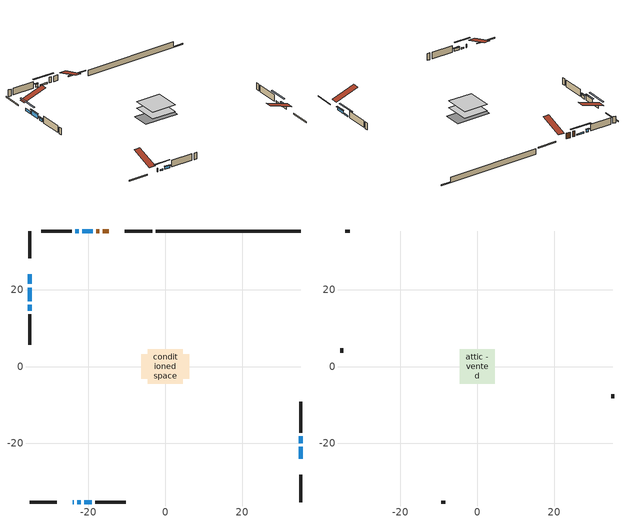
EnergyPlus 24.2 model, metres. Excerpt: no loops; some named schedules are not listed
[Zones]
conditioned space
 floor adiabatic (AdiabaticFloorConstruction): -4.49,-4.49 -4.49,4.49 4.49,4.49 4.49,-4.49 z0.92
 floor foundation (Slab1 construction): -6.26,-3.19 -6.26,3.19 6.26,3.19 6.26,-3.19 z-1.14
 wall outside (RimJoist1 construction): -3.44,35.29 -10.52,35.29 / -35.29,-35.29 -28.2,-35.29 / -35.29,35.29 -35.29,28.2 / 35.29,-35.29 35.29,-28.2 z0.92:1.22
 wall outside (AdiabaticWallConstruction 1): -14.69,35.29 -16.25,35.29 / -17.18,35.29 -17.94,35.29 z0.92:2.95
 wall outside (AdiabaticWallConstruction): -24.04,-35.29 -23.83,-35.29 z0.92:2.14; -18.86,35.29 -21.61,35.29 / -22.91,-35.29 -21.99,-35.29 / 35.29,-19.96 35.29,-18.13 z0.92:1.38; -35.29,24.04 -35.29,21.5 z0.92:1.84; 35.29,-24.04 35.29,-20.88 / -22.53,35.29 -23.45,35.29 / -35.29,16.08 -35.29,14.5 z0.92:1.99; -21.06,-35.29 -19.18,-35.29 z0.92:1.81; -35.29,20.57 -35.29,17.01 z0.92:2.75
 wall outside (Wall1 construction): -24.38,35.29 -32.34,35.29 / -18.25,-35.29 -10.29,-35.29 / -35.29,13.58 -35.29,5.62 / 35.29,-17.2 35.29,-9.24 z0.92:3.36
 wall foundation (FoundationWall1 construction): -2.51,35.29,-1.14 -2.51,35.29,0.92 31.51,35.29,0.92 31.51,35.29,-0.77 35.29,35.29,-0.77 35.29,35.29,-1.14
 window (WindowConstruction 5): -24.04,-35.29 -23.83,-35.29 z0.92:2.14
 window (WindowConstruction 7): -18.86,35.29 -21.61,35.29 z0.92:1.38
 window (WindowConstruction 8): -22.9,-35.29 -21.99,-35.29 z0.92:1.38
 window (WindowConstruction 9): -35.29,24.04 -35.29,21.5 z0.92:1.83
 window (WindowConstruction): 35.29,-24.04 35.29,-20.88 z0.92:1.99
 window (WindowConstruction 1): -22.54,35.29 -23.45,35.29 z0.92:1.99
 window (WindowConstruction 2): -21.06,-35.29 -19.18,-35.29 z0.92:1.81
 window (WindowConstruction 3): -35.29,20.57 -35.29,17.01 z0.92:2.75
 window (WindowConstruction 4): -35.29,16.08 -35.29,14.51 z0.92:1.99
 window (WindowConstruction 6): 35.29,-19.96 35.29,-18.13 z0.92:1.38
 door (Door): -14.69,35.29 -16.25,35.29 z0.92:2.95
 door (Door 1): -17.18,35.29 -17.93,35.29 z0.92:2.95
 ceiling adiabatic (AdiabaticFloorConstruction): 4.49,-4.49 4.49,4.49 -4.49,4.49 -4.49,-4.49 z0.92
attic - vented
 floor to conditioned space (Floor1 construction Reversed): -4.5,-4.5 -4.5,4.5 4.5,4.5 4.5,-4.5 z3.36
 wall outside (Wall2 construction): -33.27,35.29 -34.36,35.29 / -9.36,-35.29 -8.27,-35.29 / -35.29,4.69 -35.29,3.6 / 35.29,-8.31 35.29,-7.22 z0.92:3.36
 roof outside (Roof1 construction): -13.76,35.29,3.36 -13.76,26.53,6.28 -11.45,26.53,6.28 -11.45,35.29,3.36; -24.96,-35.29,3.36 -24.96,-26.53,6.28 -27.27,-26.53,6.28 -27.27,-35.29,3.36; -35.29,24.96,3.36 -26.53,24.96,6.28 -26.53,27.27,6.28 -35.29,27.27,3.36; 35.29,-24.96,3.36 26.53,-24.96,6.28 26.53,-27.27,6.28 35.29,-27.27,3.36
shading: -24.25,35.29 -16.22,35.29 -16.22,35.7 -24.25,35.7 z4.02; -19.35,-35.29 -25.54,-35.29 -25.54,-35.7 -19.35,-35.7 z4.02; -35.29,18.86 -35.29,26.67 -35.7,26.67 -35.7,18.86 z4.47; 35.29,-20.68 35.29,-24.24 35.7,-24.24 35.7,-20.68 z2.19; -23.65,35.29 -22.33,35.29 -22.33,35.7 -23.65,35.7 z2.19; -18.98,-35.29 -21.26,-35.29 -21.26,-35.7 -18.98,-35.7 z2.01; -35.29,16.81 -35.29,20.77 -35.7,20.77 -35.7,16.81 z2.95; -35.29,14.3 -35.29,16.28 -35.7,16.28 -35.7,14.3 z2.19; 35.29,-15.49 35.29,-22.6 35.7,-22.6 35.7,-15.49 z4.02
[Building]
Building 1: Terrain=Suburbs
[Site:Location]
Toronto Intl AP_ON: Latitude {deg}=43.68; Longitude {deg}=-79.63; Time Zone {hr}=-5; Elevation {m}=173; Keep Site Location Information=Yes
[Site:GroundTemperature:Shallow]
4.59119, 2.66285, 2.50842, 3.42352, 7.09712, 10.7536, 13.9236, 15.9317, 16.1023, 14.4691, 11.3799, 7.83558
[Site:WaterMainsTemperature]
Calculation Method=Schedule; Temperature Schedule=mains temperature schedule
[Material] Roughness=Rough; Thermal Absorptance=0.9
Name | Thickness {m} | Conductivity {W/m-K} | Density {kg/m3} | Specific Heat {J/kg-K} | Solar Absorptance | Visible Absorptance
asphalt or fiberglass shingles | 0.00635 | 0.162714 | 1121.4 | 1465.45 | 0.4 | 0.4
ceiling loosefill ins | 0.0846667 | 0.0480833 | 16.02 | 1046.75 | 0.7 | 0.7
ceiling stud and cavity | 0.1397 | 0.112375 | 65.682 | 1177.47 | 0.7 | 0.7
concrete 4.0 in. | 0.1016 | 1.803125 | 2242.8 | 837.4 | 0.7 | 0.7
concrete 8.0 in. | 0.2032 | 1.803125 | 2242.8 | 837.4 | 0.7 | 0.7
door material | 0.04445 | 0.188738 | 512.64 | 1214.23 | 0.7 | 0.7
exterior vertical ins | 0.00196271 | 0.029427 | 32.04 | 1214.23 | 0.7 | 0.7
floor covering | 0.0127 | 0.0433444 | 54.468 | 1339.84 | 0.6 | 0.6
floor rigid ins; wall rigid ins | 0.512978 | 0.029427 | 32.04 | 1214.23 | 0.7 | 0.7
floor stud and cavity | 0.1397 | 1.75129 | 37.0049 | 1207.88 | 0.7 | 0.7
furniture material conditioned space 1 | 0.1524 | 0.115458 | 640.8 | 1214.23 | 0.6 | 0.6
gypsum board | 0.0127 | 0.160291 | 801 | 837.4 | 0.6 | 0.6
gypsum board 1 | 0.0127 | 0.160291 | 801 | 837.4 | 0.7 | 0.7
osb sheathing 0.5 in. | 0.0127 | 0.115458 | 512.64 | 1214.23 | 0.7 | 0.7
osb sheathing 0.75 in. | 0.01905 | 0.115458 | 512.64 | 1214.23 | 0.7 | 0.7
rim joist stud and cavity | 0.0508 | 0.648972 | 50.32683 | 1063.81 | 0.6 | 0.6
wall stud and cavity | 0.1397 | 0.0924691 | 139.0536 | 1170.24 | 0.7 | 0.7
wall stud and cavity 1 | 0.0889 | 6.1454 | 50.32683 | 1063.81 | 0.6 | 0.6
wall stud and cavity 2 | 0.0889 | 0.380278 | 52.3479 | 1209.89 | 0.7 | 0.7
wall stud and cavity 3 | 0.0889 | 0.391764 | 83.0341 | 1211.67 | 0.7 | 0.7
wood siding | 0.0254 | 0.102417 | 544.68 | 1172.36 | 0.4 | 0.4
wood siding 1 | 0.00254 | 0.102417 | 544.68 | 1172.36 | 0.4 | 0.4
wood siding 2; wood siding 3; wood siding 4 | 0.0254 | 0.102417 | 544.68 | 1172.36 | 0.7 | 0.7
[WindowMaterial:SimpleGlazingSystem]
Name | U-Factor {W/m2-K} | Solar Heat Gain Coefficient
WindowMaterial | 2.43132 | 0.63
WindowMaterial 1 | 2.484125 | 0.6
WindowMaterial 2 | 2.44381 | 0.62
WindowMaterial 3 | 2.336497 | 0.67
WindowMaterial 4 | 2.62437 | 0.54
WindowMaterial 5 | 2.748152 | 0.58
WindowMaterial 6 | 2.78279 | 0.67
[Construction]
AdiabaticFloorConstruction: floor stud and cavity, floor rigid ins, osb sheathing 0.75 in., floor covering
AdiabaticWallConstruction: wood siding 3, wall rigid ins, wall stud and cavity 2, gypsum board
AdiabaticWallConstruction 1: wood siding 4, wall rigid ins, wall stud and cavity 2, gypsum board
Door; Door 1: door material
Floor1 construction Reversed: gypsum board, ceiling stud and cavity, ceiling loosefill ins
FoundationWall1 construction: concrete 8.0 in., gypsum board 1
furniture construction conditioned space 1: furniture material conditioned space 1
PartitionWallConstruction: gypsum board, wall stud and cavity 3, gypsum board
RimJoist1 construction: wood siding 2, rim joist stud and cavity
Roof1 construction: asphalt or fiberglass shingles
Slab1 construction: concrete 4.0 in.
Wall1 construction: wood siding, osb sheathing 0.5 in., wall stud and cavity, gypsum board
Wall2 construction: wood siding 1, wall stud and cavity 1
WindowConstruction; WindowConstruction 4: WindowMaterial
WindowConstruction 1: WindowMaterial 1
WindowConstruction 2: WindowMaterial 2
WindowConstruction 3: WindowMaterial 3
WindowConstruction 5: WindowMaterial 4
WindowConstruction 6; WindowConstruction 7; WindowConstruction 8: WindowMaterial 5
WindowConstruction 9: WindowMaterial 6
[Zone] Multiplier=1; Part of Total Floor Area=Yes
Name | Volume {m3}
attic - vented | 38.3008
conditioned space | 381
[Space]
Name | Zone | Volume {m3}
attic - vented 1 | attic - vented | 38.3008
conditioned space 1 | conditioned space | 381
[ZoneInfiltration:EffectiveLeakageArea]
infil attic - vented 1: Zone or Space=attic - vented 1; Schedule=Always On Discrete; Effective Air Leakage Area {cm2}=3344.69; Stack Coefficient=0.00037254; Wind Coefficient=1.30409e-05
[ZoneMixing]
whole house fan mix: Zone or Space=attic - vented; Schedule=Always On Continuous; Design Flow Rate Calculation Method=Flow/Zone; Design Flow Rate {m3/s}=0; Source Zone or Space=conditioned space
[SurfaceProperty:ExposedFoundationPerimeter]
Slab1: Exposed Perimeter Calculation Method=TotalExposedPerimeter; Total Exposed Perimeter {m}=37.796
[InternalMass] Zone or ZoneList=conditioned space; Space or SpaceList=conditioned space 1
Name | Construction | Surface Area {m2}
furniture mass conditioned space 1 | furniture construction conditioned space 1 | 64.28
partition wall mass | PartitionWallConstruction | 160.7
[Lights]
interior lighting: Zone or ZoneList or Space or SpaceList=conditioned space 1; Schedule=interior lighting schedule; Design Level Calculation Method=LightingLevel; Lighting Level {W}=343.2; Return Air Fraction=0; Fraction Radiant=0.6; Fraction Visible=0.2; Fraction Replaceable=1
[People]
occupants: Zone or ZoneList or Space or SpaceList=conditioned space 1; Number of People Schedule=occupants schedule; Number of People Calculation Method=People; Number of People=3; Fraction Radiant=0.314171; Sensible Heat Fraction=0.56303; Activity Level Schedule=occupants activity schedule; Carbon Dioxide Generation Rate {m3/s-W}=0; Enable ASHRAE 55 Comfort Warnings=No; Mean Radiant Temperature Calculation Type=EnclosureAveraged
[ElectricEquipment] Zone or ZoneList or Space or SpaceList=conditioned space 1; Design Level Calculation Method=EquipmentLevel
Name | Schedule | Design Level {W} | Fraction Latent | Fraction Radiant | Fraction Lost
clothes dryer | clothes dryer schedule | 140.772 | 0.015 | 0.081 | 0.85
clothes washer | clothes washer schedule | 32.1985 | 0.03 | 0.162 | 0.7
cooking range | cooking range schedule | 215.147 | 0.08 | 0.432 | 0.2
dishwasher | dishwasher schedule | 66.8632 | 0.3 | 0.18 | 0.4
fridge | fridge schedule | 72.9452 | 0 | 0.6 | 0
mech vent bath fan 0 | mech vent bath fan 0 schedule | 50.2 | 0 | 0 | 1
mech vent house fan | mech vent house fan schedule | 0.95 | 0 | 0 | 1
mech vent house fan cfis | mech vent house fan cfis schedule | 0 | 0 | 0 | 0
mech vent range fan 0 | mech vent range fan 0 schedule | 57 | 0 | 0 | 1
misc plug loads | misc plug loads schedule | 494.7 | 0.045 | 0.513 | 0.1
whole house fan | Always On Discrete | 0 | 0 | 0 | 1
[OtherEquipment] Zone or ZoneList or Space or SpaceList=conditioned space 1; Design Level Calculation Method=EquipmentLevel
Name | Fuel Type | Schedule | Design Level {W} | Fraction Latent | Fraction Radiant | Fraction Lost
clothes dryer 1 | Electricity | clothes dryer schedule | 0 | 0.015 | 0.081 | 0.85
cooking range 1 | Electricity | cooking range schedule | 0 | 0.08 | 0.432 | 0.2
general water use latent | None | general water use schedule | 62.594 | 1 | 0 | 0
general water use sensible | None | general water use schedule | -61.6891 | 0 | 0.6 | 0
mech vent house fan latent load | None | Always On Discrete | 0 | 1 | 0 | 0
mech vent house fan sensible load | None | Always On Discrete | 0 | 0 | 0 | 0
water heater energy adjustment1 | NaturalGas | Always On Discrete | 0.01 | 0 | 0 | 1
[ZoneInfiltration:DesignFlowRate] Zone or ZoneList or Space or SpaceList=conditioned space 1; Schedule=Always On Discrete; Design Flow Rate Calculation Method=Flow/Zone; Design Flow Rate {m3/s}=0
infil flow; natural vent flow; whole house fan flow
[Foundation:Kiva]
Foundation Kiva 1: Initial Indoor Air Temperature {C}=18; Wall Height Above Grade {m}=0.919978; Wall Depth Below Slab {m}=0.2032; Custom Block Material Name 1=exterior vertical ins; Custom Block Depth 1 {m}=2.05999; Custom Block X Position 1 {m}=0.2159; Custom Block Z Position 1 {m}=0
[Foundation:Kiva:Settings]
Soil Conductivity {W/m-K}=0.849921; Soil Density {kg/m3}=1842.3; Soil Specific Heat {J/kg-K}=418.7; Ground Solar Absorptivity=0.9; Ground Thermal Absorptivity=0.9; Ground Surface Roughness {m}=0.03; Far-Field Width {m}=40; Deep-Ground Boundary Condition=ZeroFlux; Deep-Ground Depth {m}=40; Minimum Cell Dimension {m}=0.2; Maximum Cell Growth Coefficient=3; Simulation Timestep=Timestep
[Exterior:Lights]
exterior lighting: Schedule=exterior lighting schedule; Design Level {W}=75.6
[EnergyManagementSystem:GlobalVariable]
infil_program_Qfan
infil_program_Qinf
natural_vent_program_Qnv
natural_vent_program_Qwhf
[EnergyManagementSystem:Sensor]
Name | Output:Variable or Output:Meter Index Key | Output:Variable or Output:Meter
airflow_gain | infil flow | Infiltration Sensible Heat Gain Energy
airflow_gain_1 | natural vent flow | Infiltration Sensible Heat Gain Energy
airflow_gain_2 | whole house fan flow | Infiltration Sensible Heat Gain Energy
airflow_loss | infil flow | Infiltration Sensible Heat Loss Energy
airflow_loss_1 | natural vent flow | Infiltration Sensible Heat Loss Energy
airflow_loss_2 | whole house fan flow | Infiltration Sensible Heat Loss Energy
clg_load_cond |  | Cooling:EnergyTransfer:Zone:CONDITIONED SPACE
clg_sp_s; clg_sp_s_1 | cooling setpoint | Schedule Value
clothes_dryer_exhaust_0_sch_s | clothes dryer exhaust 0 schedule | Schedule Value
cool_season | cooling season schedule | Schedule Value
htg_load_cond |  | Heating:EnergyTransfer:Zone:CONDITIONED SPACE
htg_sp_s; htg_sp_s_1 | heating setpoint | Schedule Value
ig_ee_conv | clothes dryer | Electric Equipment Convective Heating Energy
ig_ee_conv_2 | cooking range | Electric Equipment Convective Heating Energy
ig_ee_conv_4 | fridge | Electric Equipment Convective Heating Energy
ig_ee_conv_5 | misc plug loads | Electric Equipment Convective Heating Energy
ig_ee_conv_6 | whole house fan | Electric Equipment Convective Heating Energy
ig_ee_rad | clothes dryer | Electric Equipment Radiant Heating Energy
ig_ee_rad_2 | cooking range | Electric Equipment Radiant Heating Energy
ig_ee_rad_4 | fridge | Electric Equipment Radiant Heating Energy
ig_ee_rad_5 | misc plug loads | Electric Equipment Radiant Heating Energy
ig_ee_rad_6 | whole house fan | Electric Equipment Radiant Heating Energy
ig_lgt_conv | interior lighting | Lights Convective Heating Energy
ig_lgt_rad | interior lighting | Lights Radiant Heating Energy
ig_lgt_vis | interior lighting | Lights Visible Radiation Heating Energy
ig_oe_conv | clothes dryer 1 | Other Equipment Convective Heating Energy
ig_oe_conv_1 | cooking range 1 | Other Equipment Convective Heating Energy
ig_oe_conv_2 | general water use latent | Other Equipment Convective Heating Energy
ig_oe_conv_3 | general water use sensible | Other Equipment Convective Heating Energy
ig_oe_conv_4 | water heater energy adjustment1 | Other Equipment Convective Heating Energy
ig_oe_rad | clothes dryer 1 | Other Equipment Radiant Heating Energy
ig_oe_rad_1 | cooking range 1 | Other Equipment Radiant Heating Energy
ig_oe_rad_2 | general water use latent | Other Equipment Radiant Heating Energy
ig_oe_rad_3 | general water use sensible | Other Equipment Radiant Heating Energy
ig_oe_rad_4 | water heater energy adjustment1 | Other Equipment Radiant Heating Energy
ig_ppl_conv | occupants | People Convective Heating Energy
ig_ppl_rad | occupants | People Radiant Heating Energy
im_conv | furniture mass conditioned space 1 | Surface Inside Face Convection Heat Gain Energy
im_conv_1 | partition wall mass | Surface Inside Face Convection Heat Gain Energy
im_ig | furniture mass conditioned space 1 | Surface Inside Face Internal Gains Radiation Heat Gain Energy
im_ig_1 | partition wall mass | Surface Inside Face Internal Gains Radiation Heat Gain Energy
im_lgt | furniture mass conditioned space 1 | Surface Inside Face Lights Radiation Heat Gain Energy
im_lgt_1 | partition wall mass | Surface Inside Face Lights Radiation Heat Gain Energy
im_sol | furniture mass conditioned space 1 | Surface Inside Face Solar Radiation Heat Gain Energy
im_sol_1 | partition wall mass | Surface Inside Face Solar Radiation Heat Gain Energy
im_surf | furniture mass conditioned space 1 | Surface Inside Face Net Surface Thermal Radiation Heat Gain Energy
im_surf_1 | partition wall mass | Surface Inside Face Net Surface Thermal Radiation Heat Gain Energy
mech_vent_bath_fan_0_sch_s | mech vent bath fan 0 schedule | Schedule Value
mech_vent_range_fan_0_sch_s | mech vent range fan 0 schedule | Schedule Value
mv_conv | mech vent bath fan 0 | Electric Equipment Convective Heating Energy
mv_conv_1 | mech vent house fan | Electric Equipment Convective Heating Energy
mv_conv_2 | mech vent house fan cfis | Electric Equipment Convective Heating Energy
mv_conv_3 | mech vent range fan 0 | Electric Equipment Convective Heating Energy
mv_conv_4 | mech vent house fan latent load | Other Equipment Convective Heating Energy
mv_conv_5 | mech vent house fan sensible load | Other Equipment Convective Heating Energy
mv_rad | mech vent bath fan 0 | Electric Equipment Radiant Heating Energy
mv_rad_1 | mech vent house fan | Electric Equipment Radiant Heating Energy
mv_rad_2 | mech vent house fan cfis | Electric Equipment Radiant Heating Energy
mv_rad_3 | mech vent range fan 0 | Electric Equipment Radiant Heating Energy
mv_rad_4 | mech vent house fan latent load | Other Equipment Radiant Heating Energy
mv_rad_5 | mech vent house fan sensible load | Other Equipment Radiant Heating Energy
natural_vent_s | natural vent schedule | Schedule Value
out_pb_s |  | Site Outdoor Air Barometric Pressure
out_wt_s |  | Site Outdoor Air Humidity Ratio
site_vw_s |  | Site Wind Speed
ss_back_out | Window1 | Surface Window Shortwave from Zone Back Out Window Heat Transfer Rate
ss_back_out_1 | Window10 | Surface Window Shortwave from Zone Back Out Window Heat Transfer Rate
ss_back_out_2 | Window13 | Surface Window Shortwave from Zone Back Out Window Heat Transfer Rate
ss_back_out_3 | Window14 | Surface Window Shortwave from Zone Back Out Window Heat Transfer Rate
ss_back_out_4 | Window2 | Surface Window Shortwave from Zone Back Out Window Heat Transfer Rate
ss_back_out_5 | Window4 | Surface Window Shortwave from Zone Back Out Window Heat Transfer Rate
ss_back_out_6 | Window5 | Surface Window Shortwave from Zone Back Out Window Heat Transfer Rate
ss_back_out_7 | Window6 | Surface Window Shortwave from Zone Back Out Window Heat Transfer Rate
ss_back_out_8 | Window7 | Surface Window Shortwave from Zone Back Out Window Heat Transfer Rate
ss_back_out_9 | Window8 | Surface Window Shortwave from Zone Back Out Window Heat Transfer Rate
ss_conv | Door1 | Surface Inside Face Convection Heat Gain Energy
ss_conv_1 | Door3 | Surface Inside Face Convection Heat Gain Energy
ss_conv_10 | Window7 | Surface Inside Face Convection Heat Gain Energy
ss_conv_11 | Window8 | Surface Inside Face Convection Heat Gain Energy
ss_conv_2 | Window1 | Surface Inside Face Convection Heat Gain Energy
ss_conv_3 | Window10 | Surface Inside Face Convection Heat Gain Energy
ss_conv_4 | Window13 | Surface Inside Face Convection Heat Gain Energy
ss_conv_5 | Window14 | Surface Inside Face Convection Heat Gain Energy
ss_conv_6 | Window2 | Surface Inside Face Convection Heat Gain Energy
ss_conv_7 | Window4 | Surface Inside Face Convection Heat Gain Energy
ss_conv_8 | Window5 | Surface Inside Face Convection Heat Gain Energy
ss_conv_9 | Window6 | Surface Inside Face Convection Heat Gain Energy
ss_ig | Door1 | Surface Inside Face Internal Gains Radiation Heat Gain Energy
ss_ig_1 | Door3 | Surface Inside Face Internal Gains Radiation Heat Gain Energy
ss_ig_10 | Window7 | Surface Inside Face Internal Gains Radiation Heat Gain Energy
ss_ig_11 | Window8 | Surface Inside Face Internal Gains Radiation Heat Gain Energy
ss_ig_2 | Window1 | Surface Inside Face Internal Gains Radiation Heat Gain Energy
ss_ig_3 | Window10 | Surface Inside Face Internal Gains Radiation Heat Gain Energy
ss_ig_4 | Window13 | Surface Inside Face Internal Gains Radiation Heat Gain Energy
ss_ig_5 | Window14 | Surface Inside Face Internal Gains Radiation Heat Gain Energy
ss_ig_6 | Window2 | Surface Inside Face Internal Gains Radiation Heat Gain Energy
ss_ig_7 | Window4 | Surface Inside Face Internal Gains Radiation Heat Gain Energy
ss_ig_8 | Window5 | Surface Inside Face Internal Gains Radiation Heat Gain Energy
ss_ig_9 | Window6 | Surface Inside Face Internal Gains Radiation Heat Gain Energy
ss_lgt | Door1 | Surface Inside Face Lights Radiation Heat Gain Energy
ss_lgt_1 | Door3 | Surface Inside Face Lights Radiation Heat Gain Energy
ss_sol | Door1 | Surface Inside Face Solar Radiation Heat Gain Energy
ss_sol_1 | Door3 | Surface Inside Face Solar Radiation Heat Gain Energy
ss_surf | Door1 | Surface Inside Face Net Surface Thermal Radiation Heat Gain Energy
ss_surf_1 | Door3 | Surface Inside Face Net Surface Thermal Radiation Heat Gain Energy
ss_surf_10 | Window7 | Surface Inside Face Net Surface Thermal Radiation Heat Gain Energy
ss_surf_11 | Window8 | Surface Inside Face Net Surface Thermal Radiation Heat Gain Energy
ss_surf_2 | Window1 | Surface Inside Face Net Surface Thermal Radiation Heat Gain Energy
ss_surf_3 | Window10 | Surface Inside Face Net Surface Thermal Radiation Heat Gain Energy
ss_surf_4 | Window13 | Surface Inside Face Net Surface Thermal Radiation Heat Gain Energy
ss_surf_5 | Window14 | Surface Inside Face Net Surface Thermal Radiation Heat Gain Energy
ss_surf_6 | Window2 | Surface Inside Face Net Surface Thermal Radiation Heat Gain Energy
ss_surf_7 | Window4 | Surface Inside Face Net Surface Thermal Radiation Heat Gain Energy
ss_surf_8 | Window5 | Surface Inside Face Net Surface Thermal Radiation Heat Gain Energy
ss_surf_9 | Window6 | Surface Inside Face Net Surface Thermal Radiation Heat Gain Energy
ss_trans_in | Window1 | Surface Window Transmitted Solar Radiation Rate
ss_trans_in_1 | Window10 | Surface Window Transmitted Solar Radiation Rate
ss_trans_in_2 | Window13 | Surface Window Transmitted Solar Radiation Rate
ss_trans_in_3 | Window14 | Surface Window Transmitted Solar Radiation Rate
ss_trans_in_4 | Window2 | Surface Window Transmitted Solar Radiation Rate
ss_trans_in_5 | Window4 | Surface Window Transmitted Solar Radiation Rate
ss_trans_in_6 | Window5 | Surface Window Transmitted Solar Radiation Rate
ss_trans_in_7 | Window6 | Surface Window Transmitted Solar Radiation Rate
ss_trans_in_8 | Window7 | Surface Window Transmitted Solar Radiation Rate
ss_trans_in_9 | Window8 | Surface Window Transmitted Solar Radiation Rate
ss_trans_out | Window1 | Surface Inside Face Initial Transmitted Diffuse Transmitted Out Window Solar Radiation Rate
ss_trans_out_1 | Window10 | Surface Inside Face Initial Transmitted Diffuse Transmitted Out Window Solar Radiation Rate
ss_trans_out_2 | Window13 | Surface Inside Face Initial Transmitted Diffuse Transmitted Out Window Solar Radiation Rate
ss_trans_out_3 | Window14 | Surface Inside Face Initial Transmitted Diffuse Transmitted Out Window Solar Radiation Rate
ss_trans_out_4 | Window2 | Surface Inside Face Initial Transmitted Diffuse Transmitted Out Window Solar Radiation Rate
ss_trans_out_5 | Window4 | Surface Inside Face Initial Transmitted Diffuse Transmitted Out Window Solar Radiation Rate
ss_trans_out_6 | Window5 | Surface Inside Face Initial Transmitted Diffuse Transmitted Out Window Solar Radiation Rate
ss_trans_out_7 | Window6 | Surface Inside Face Initial Transmitted Diffuse Transmitted Out Window Solar Radiation Rate
ss_trans_out_8 | Window7 | Surface Inside Face Initial Transmitted Diffuse Transmitted Out Window Solar Radiation Rate
ss_trans_out_9 | Window8 | Surface Inside Face Initial Transmitted Diffuse Transmitted Out Window Solar Radiation Rate
s_conv | Floor1 | Surface Inside Face Convection Heat Gain Energy
s_conv_1 | FoundationWall1 | Surface Inside Face Convection Heat Gain Energy
s_conv_10 | Wall1:180 | Surface Inside Face Convection Heat Gain Energy
s_conv_11 | Wall1:270 | Surface Inside Face Convection Heat Gain Energy
s_conv_12 | Wall1:90 | Surface Inside Face Convection Heat Gain Energy
s_conv_2 | inferred conditioned ceiling | Surface Inside Face Convection Heat Gain Energy
s_conv_3 | inferred conditioned floor | Surface Inside Face Convection Heat Gain Energy
s_conv_4 | RimJoist1:0 | Surface Inside Face Convection Heat Gain Energy
s_conv_5 | RimJoist1:180 | Surface Inside Face Convection Heat Gain Energy
s_conv_6 | RimJoist1:270 | Surface Inside Face Convection Heat Gain Energy
s_conv_7 | RimJoist1:90 | Surface Inside Face Convection Heat Gain Energy
s_conv_8 | Slab1 | Surface Inside Face Convection Heat Gain Energy
s_conv_9 | Wall1:0 | Surface Inside Face Convection Heat Gain Energy
s_ig | Floor1 | Surface Inside Face Internal Gains Radiation Heat Gain Energy
s_ig_1 | FoundationWall1 | Surface Inside Face Internal Gains Radiation Heat Gain Energy
s_ig_10 | Wall1:180 | Surface Inside Face Internal Gains Radiation Heat Gain Energy
s_ig_11 | Wall1:270 | Surface Inside Face Internal Gains Radiation Heat Gain Energy
s_ig_12 | Wall1:90 | Surface Inside Face Internal Gains Radiation Heat Gain Energy
s_ig_2 | inferred conditioned ceiling | Surface Inside Face Internal Gains Radiation Heat Gain Energy
s_ig_3 | inferred conditioned floor | Surface Inside Face Internal Gains Radiation Heat Gain Energy
s_ig_4 | RimJoist1:0 | Surface Inside Face Internal Gains Radiation Heat Gain Energy
s_ig_5 | RimJoist1:180 | Surface Inside Face Internal Gains Radiation Heat Gain Energy
s_ig_6 | RimJoist1:270 | Surface Inside Face Internal Gains Radiation Heat Gain Energy
s_ig_7 | RimJoist1:90 | Surface Inside Face Internal Gains Radiation Heat Gain Energy
s_ig_8 | Slab1 | Surface Inside Face Internal Gains Radiation Heat Gain Energy
s_ig_9 | Wall1:0 | Surface Inside Face Internal Gains Radiation Heat Gain Energy
s_lgt | Floor1 | Surface Inside Face Lights Radiation Heat Gain Energy
s_lgt_1 | FoundationWall1 | Surface Inside Face Lights Radiation Heat Gain Energy
s_lgt_10 | Wall1:180 | Surface Inside Face Lights Radiation Heat Gain Energy
s_lgt_11 | Wall1:270 | Surface Inside Face Lights Radiation Heat Gain Energy
s_lgt_12 | Wall1:90 | Surface Inside Face Lights Radiation Heat Gain Energy
s_lgt_2 | inferred conditioned ceiling | Surface Inside Face Lights Radiation Heat Gain Energy
s_lgt_3 | inferred conditioned floor | Surface Inside Face Lights Radiation Heat Gain Energy
s_lgt_4 | RimJoist1:0 | Surface Inside Face Lights Radiation Heat Gain Energy
s_lgt_5 | RimJoist1:180 | Surface Inside Face Lights Radiation Heat Gain Energy
s_lgt_6 | RimJoist1:270 | Surface Inside Face Lights Radiation Heat Gain Energy
